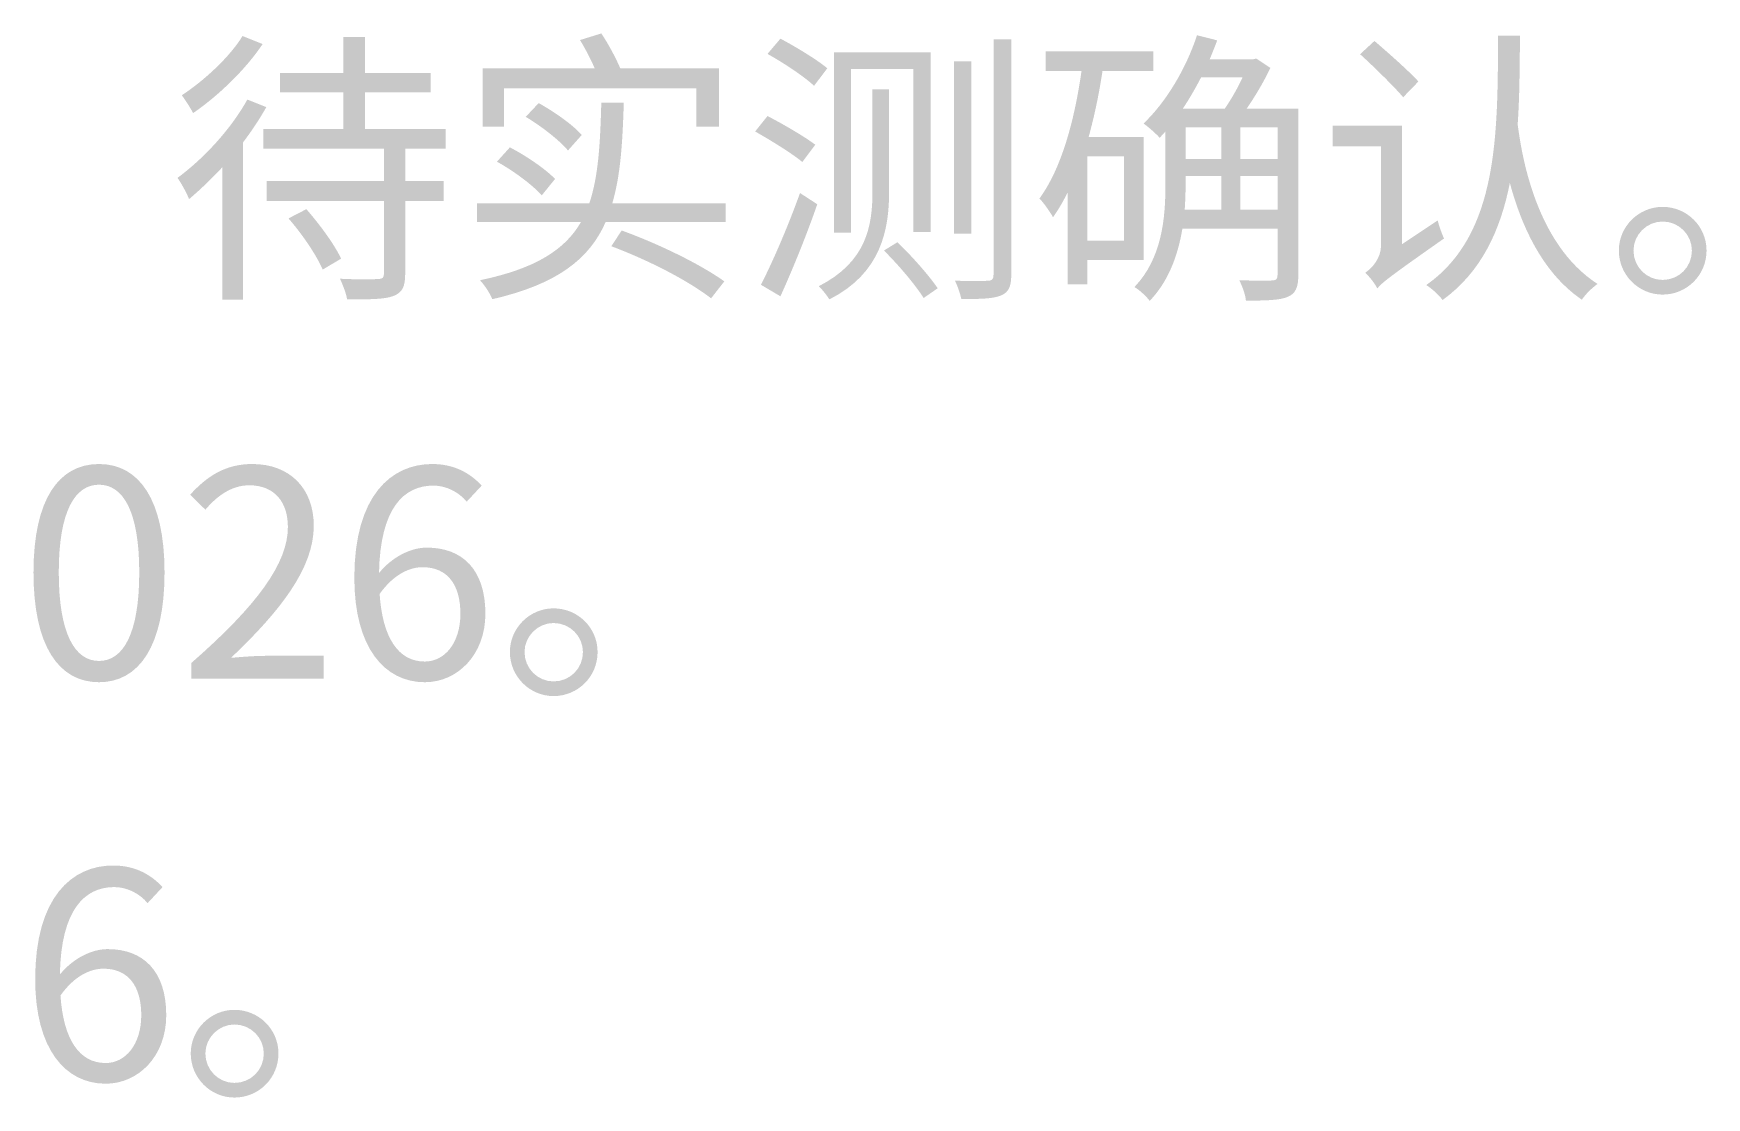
# Model space of a CAD drawing. Header units: millimetres. Extents: x -4600 to 229000, y -4300 to 19460.
# Drawn here: x 22288 to 23955, y 12578 to 13638 of the extents above; entities that cross this region are included whole.
import ezdxf

# ---------------------------------------------------------------- set-up
doc = ezdxf.new("R2010")
doc.units = ezdxf.units.MM
doc.header["$LTSCALE"] = 100
doc.layers.add('A-NOTE', color=7, linetype='Continuous', lineweight=18)

# ---------------------------------------------------------------- blocks, each defined once
blk = doc.blocks.new('A01_SHEET')
at = {"layer": 'A-NOTE'}
h = blk.add_hatch(color=256, dxfattribs=at)
edge = h.paths.add_edge_path()
edge.add_line((22735.5, 13603), (22735.5, 13544.8))
edge.add_line((22735.5, 13544.8), (22757, 13544.8))
edge.add_line((22757, 13544.8), (22757, 13582.9))
edge.add_line((22757, 13582.9), (22948.6, 13582.9))
edge.add_line((22948.6, 13582.9), (22948.6, 13544.8))
edge.add_line((22948.6, 13544.8), (22971, 13544.8))
edge.add_line((22971, 13544.8), (22971, 13603))
edge.add_line((22971, 13603), (22872.7, 13603))
edge.add_spline(control_points=[(22872.7, 13603), (22868.4, 13613), (22861, 13627.1), (22853.8, 13637.7)], knot_values=[0, 0, 0, 0, 1, 1, 1, 1], degree=3, periodic=0)
edge.add_line((22853.8, 13637.7), (22832.6, 13631.1))
edge.add_spline(control_points=[(22832.6, 13631.1), (22837.8, 13622.5), (22843.2, 13612.2), (22847.2, 13603)], knot_values=[0, 0, 0, 0, 1, 1, 1, 1], degree=3, periodic=0)
edge.add_line((22847.2, 13603), (22735.5, 13603))
h = blk.add_hatch(color=256, dxfattribs=at)
edge = h.paths.add_edge_path()
edge.add_spline(control_points=[(22496.3, 13635.1), (22483.9, 13614.7), (22458.2, 13590.7), (22435.8, 13576.1)], knot_values=[0, 0, 0, 0, 1, 1, 1, 1], degree=3, periodic=0)
edge.add_spline(control_points=[(22435.8, 13576.1), (22439, 13571.8), (22444.7, 13563.2), (22447, 13558.3)], knot_values=[0, 0, 0, 0, 1, 1, 1, 1], degree=3, periodic=0)
edge.add_spline(control_points=[(22447, 13558.3), (22472.2, 13575.5), (22499.7, 13602.1), (22516.3, 13627.1)], knot_values=[0, 0, 0, 0, 1, 1, 1, 1], degree=3, periodic=0)
edge.add_line((22516.3, 13627.1), (22496.3, 13635.1))
h = blk.add_hatch(color=256, dxfattribs=at)
edge = h.paths.add_edge_path()
edge.add_line((22596.8, 13634.2), (22596.8, 13598.4))
edge.add_line((22596.8, 13598.4), (22533.8, 13598.4))
edge.add_line((22533.8, 13598.4), (22533.8, 13578.9))
edge.add_line((22533.8, 13578.9), (22596.8, 13578.9))
edge.add_line((22596.8, 13578.9), (22596.8, 13542.5))
edge.add_line((22596.8, 13542.5), (22516.9, 13542.5))
edge.add_line((22516.9, 13542.5), (22516.9, 13522.8))
edge.add_line((22516.9, 13522.8), (22637.2, 13522.8))
edge.add_line((22637.2, 13522.8), (22637.2, 13490.7))
edge.add_line((22637.2, 13490.7), (22520.3, 13490.7))
edge.add_line((22520.3, 13490.7), (22520.3, 13470.9))
edge.add_line((22520.3, 13470.9), (22637.2, 13470.9))
edge.add_line((22637.2, 13470.9), (22637.2, 13398.2))
edge.add_spline(control_points=[(22637.2, 13398.2), (22637.2, 13394.4), (22635.8, 13393), (22631.2, 13393)], knot_values=[0, 0, 0, 0, 1, 1, 1, 1], degree=3, periodic=0)
edge.add_spline(control_points=[(22631.2, 13393), (22626.6, 13392.7), (22610.6, 13392.4), (22593.4, 13393.3)], knot_values=[0, 0, 0, 0, 1, 1, 1, 1], degree=3, periodic=0)
edge.add_spline(control_points=[(22593.4, 13393.3), (22596.2, 13387.3), (22599.7, 13378.4), (22600.5, 13372.7)], knot_values=[0, 0, 0, 0, 1, 1, 1, 1], degree=3, periodic=0)
edge.add_spline(control_points=[(22600.5, 13372.7), (22622.9, 13372.7), (22637.5, 13372.7), (22646.7, 13376.1), (22655.6, 13379.5), (22658.4, 13385.5), (22658.4, 13398.2)], knot_values=[0, 0, 0, 0, 1, 1, 1, 2, 2, 2, 2], degree=3, periodic=0)
edge.add_line((22658.4, 13398.2), (22658.4, 13470.9))
edge.add_line((22658.4, 13470.9), (22696.8, 13470.9))
edge.add_line((22696.8, 13470.9), (22696.8, 13490.7))
edge.add_line((22696.8, 13490.7), (22658.4, 13490.7))
edge.add_line((22658.4, 13490.7), (22658.4, 13522.8))
edge.add_line((22658.4, 13522.8), (22698.8, 13522.8))
edge.add_line((22698.8, 13522.8), (22698.8, 13542.5))
edge.add_line((22698.8, 13542.5), (22618.3, 13542.5))
edge.add_line((22618.3, 13542.5), (22618.3, 13578.9))
edge.add_line((22618.3, 13578.9), (22683.9, 13578.9))
edge.add_line((22683.9, 13578.9), (22683.9, 13598.4))
edge.add_line((22683.9, 13598.4), (22618.3, 13598.4))
edge.add_line((22618.3, 13598.4), (22618.3, 13634.2))
edge.add_line((22618.3, 13634.2), (22596.8, 13634.2))
edge = h.paths.add_edge_path(flags=0)
edge.add_spline(control_points=[(22542.1, 13453.4), (22555.6, 13438), (22570.2, 13416.5), (22576.2, 13402.4)], knot_values=[0, 0, 0, 0, 1, 1, 1, 1], degree=3, periodic=0)
edge.add_line((22576.2, 13402.4), (22594.5, 13413.3))
edge.add_spline(control_points=[(22594.5, 13413.3), (22588.2, 13427.1), (22573, 13447.7), (22559.9, 13462.6)], knot_values=[0, 0, 0, 0, 1, 1, 1, 1], degree=3, periodic=0)
edge.add_line((22559.9, 13462.6), (22542.1, 13453.4))
h = blk.add_hatch(color=256, dxfattribs=at)
edge = h.paths.add_edge_path()
edge.add_spline(control_points=[(23019.4, 13617.3), (23035.4, 13608.4), (23056.1, 13594.7), (23065.8, 13585.5)], knot_values=[0, 0, 0, 0, 1, 1, 1, 1], degree=3, periodic=0)
edge.add_line((23065.8, 13585.5), (23079, 13603))
edge.add_spline(control_points=[(23079, 13603), (23068.7, 13611.6), (23047.8, 13624.2), (23032.3, 13632.5)], knot_values=[0, 0, 0, 0, 1, 1, 1, 1], degree=3, periodic=0)
edge.add_line((23032.3, 13632.5), (23019.4, 13617.3))
h = blk.add_hatch(color=256, dxfattribs=at)
edge = h.paths.add_edge_path()
edge.add_line((23244.6, 13631.9), (23244.6, 13397))
edge.add_spline(control_points=[(23244.6, 13397), (23244.6, 13392.7), (23242.9, 13391.3), (23238.9, 13391.3)], knot_values=[0, 0, 0, 0, 1, 1, 1, 1], degree=3, periodic=0)
edge.add_spline(control_points=[(23238.9, 13391.3), (23234.8, 13391), (23221.4, 13391), (23206.2, 13391.3)], knot_values=[0, 0, 0, 0, 1, 1, 1, 1], degree=3, periodic=0)
edge.add_spline(control_points=[(23206.2, 13391.3), (23208.8, 13386.1), (23211.6, 13377.8), (23212.5, 13373.2)], knot_values=[0, 0, 0, 0, 1, 1, 1, 1], degree=3, periodic=0)
edge.add_spline(control_points=[(23212.5, 13373.2), (23232.6, 13372.9), (23244.9, 13373.5), (23252.3, 13376.7)], knot_values=[0, 0, 0, 0, 1, 1, 1, 1], degree=3, periodic=0)
edge.add_spline(control_points=[(23252.3, 13376.7), (23259.5, 13379.8), (23262.3, 13385.3), (23262.3, 13397)], knot_values=[0, 0, 0, 0, 1, 1, 1, 1], degree=3, periodic=0)
edge.add_line((23262.3, 13397), (23262.3, 13631.9))
edge.add_line((23262.3, 13631.9), (23244.6, 13631.9))
h.paths.add_polyline_path([(23205.3, 13609.9), (23205.3, 13438.3), (23222.5, 13438.3), (23222.5, 13609.9), (23205.3, 13609.9)], flags=0)
h = blk.add_hatch(color=256, dxfattribs=at)
edge = h.paths.add_edge_path()
edge.add_spline(control_points=[(23447.4, 13635.9), (23436.2, 13602.1), (23416.5, 13569.2), (23394.1, 13548)], knot_values=[0, 0, 0, 0, 1, 1, 1, 1], degree=3, periodic=0)
edge.add_spline(control_points=[(23394.1, 13548), (23399, 13544.5), (23407, 13537.4), (23410.2, 13533.7)], knot_values=[0, 0, 0, 0, 1, 1, 1, 1], degree=3, periodic=0)
edge.add_line((23410.2, 13533.7), (23415.9, 13540))
edge.add_line((23415.9, 13540), (23415.9, 13486.7))
edge.add_spline(control_points=[(23415.9, 13486.7), (23415.9, 13454.6), (23412.8, 13413.9), (23385, 13385)], knot_values=[0, 0, 0, 0, 1, 1, 1, 1], degree=3, periodic=0)
edge.add_spline(control_points=[(23385, 13385), (23389.3, 13382.7), (23397.3, 13375.5), (23400.2, 13371.2)], knot_values=[0, 0, 0, 0, 1, 1, 1, 1], degree=3, periodic=0)
edge.add_spline(control_points=[(23400.2, 13371.2), (23419.3, 13391), (23428.5, 13417.3), (23432.8, 13443.1)], knot_values=[0, 0, 0, 0, 1, 1, 1, 1], degree=3, periodic=0)
edge.add_line((23432.8, 13443.1), (23527.6, 13443.1))
edge.add_line((23527.6, 13443.1), (23527.6, 13397))
edge.add_spline(control_points=[(23527.6, 13397), (23527.6, 13393), (23526.5, 13391.8), (23522.5, 13391.6), (23518.5, 13391.3), (23504.1, 13391.3), (23489.5, 13391.8)], knot_values=[0, 0, 0, 0, 1, 1, 1, 2, 2, 2, 2], degree=3, periodic=0)
edge.add_spline(control_points=[(23489.5, 13391.8), (23492.4, 13386.1), (23495.6, 13377.5), (23496.1, 13371.5)], knot_values=[0, 0, 0, 0, 1, 1, 1, 1], degree=3, periodic=0)
edge.add_spline(control_points=[(23496.1, 13371.5), (23516.2, 13371.5), (23529.6, 13371.8), (23537.7, 13375.2)], knot_values=[0, 0, 0, 0, 1, 1, 1, 1], degree=3, periodic=0)
edge.add_spline(control_points=[(23537.7, 13375.2), (23545.7, 13378.4), (23548.3, 13385), (23548.3, 13396.7)], knot_values=[0, 0, 0, 0, 1, 1, 1, 1], degree=3, periodic=0)
edge.add_line((23548.3, 13396.7), (23548.3, 13562.6))
edge.add_line((23548.3, 13562.6), (23496.7, 13562.6))
edge.add_spline(control_points=[(23496.7, 13562.6), (23505.3, 13574.9), (23514.2, 13590.1), (23520.5, 13603.3)], knot_values=[0, 0, 0, 0, 1, 1, 1, 1], degree=3, periodic=0)
edge.add_line((23520.5, 13603.3), (23506.4, 13612.7))
edge.add_line((23506.4, 13612.7), (23503.3, 13611.9))
edge.add_line((23503.3, 13611.9), (23460, 13611.9))
edge.add_spline(control_points=[(23460, 13611.9), (23462.6, 13618.2), (23465.2, 13624.5), (23467.5, 13630.8)], knot_values=[0, 0, 0, 0, 1, 1, 1, 1], degree=3, periodic=0)
edge.add_line((23467.5, 13630.8), (23447.4, 13635.9))
edge = h.paths.add_edge_path(flags=0)
edge.add_line((23436, 13562.6), (23433.1, 13562.6))
edge.add_spline(control_points=[(23433.1, 13562.6), (23439.7, 13572.3), (23445.7, 13582.9), (23451.4, 13593.8)], knot_values=[0, 0, 0, 0, 1, 1, 1, 1], degree=3, periodic=0)
edge.add_line((23451.4, 13593.8), (23492.7, 13593.8))
edge.add_spline(control_points=[(23492.7, 13593.8), (23487.8, 13582.9), (23480.9, 13571.2), (23474.9, 13562.6)], knot_values=[0, 0, 0, 0, 1, 1, 1, 1], degree=3, periodic=0)
edge.add_line((23474.9, 13562.6), (23436, 13562.6))
h.paths.add_polyline_path([(23490.4, 13462), (23490.4, 13495.6), (23527.6, 13495.6), (23527.6, 13462), (23490.4, 13462)], flags=0)
edge = h.paths.add_edge_path(flags=0)
edge.add_line((23471.5, 13462), (23435.1, 13462))
edge.add_spline(control_points=[(23435.1, 13462), (23435.7, 13470.6), (23436, 13478.9), (23436, 13486.7)], knot_values=[0, 0, 0, 0, 1, 1, 1, 1], degree=3, periodic=0)
edge.add_line((23436, 13486.7), (23436, 13495.6))
edge.add_line((23436, 13495.6), (23471.5, 13495.6))
edge.add_line((23471.5, 13495.6), (23471.5, 13462))
h.paths.add_polyline_path([(23490.4, 13512.7), (23490.4, 13544), (23527.6, 13544), (23527.6, 13512.7), (23490.4, 13512.7)], flags=0)
h.paths.add_polyline_path([(23471.5, 13512.7), (23436, 13512.7), (23436, 13544), (23471.5, 13544), (23471.5, 13512.7)], flags=0)
h = blk.add_hatch(color=256, dxfattribs=at)
edge = h.paths.add_edge_path()
edge.add_spline(control_points=[(23609.9, 13617), (23624.2, 13603.9), (23643.7, 13584.9), (23652.8, 13574.1)], knot_values=[0, 0, 0, 0, 1, 1, 1, 1], degree=3, periodic=0)
edge.add_line((23652.8, 13574.1), (23668, 13589.8))
edge.add_spline(control_points=[(23668, 13589.8), (23658.3, 13600.4), (23638.5, 13617.9), (23624.2, 13630.2)], knot_values=[0, 0, 0, 0, 1, 1, 1, 1], degree=3, periodic=0)
edge.add_line((23624.2, 13630.2), (23609.9, 13617))
h = blk.add_hatch(color=256, dxfattribs=at)
edge = h.paths.add_edge_path()
edge.add_spline(control_points=[(23747.4, 13635.4), (23746.8, 13538.2), (23748.2, 13437.7), (23675.8, 13387)], knot_values=[0, 0, 0, 0, 1, 1, 1, 1], degree=3, periodic=0)
edge.add_spline(control_points=[(23675.8, 13387), (23681.5, 13383.5), (23688.4, 13377), (23692.1, 13372.1)], knot_values=[0, 0, 0, 0, 1, 1, 1, 1], degree=3, periodic=0)
edge.add_spline(control_points=[(23692.1, 13372.1), (23730.5, 13399.9), (23749.7, 13441.1), (23759.1, 13488.7)], knot_values=[0, 0, 0, 0, 1, 1, 1, 1], degree=3, periodic=0)
edge.add_spline(control_points=[(23759.1, 13488.7), (23770, 13448.3), (23790.4, 13399.9), (23830.8, 13372.4)], knot_values=[0, 0, 0, 0, 1, 1, 1, 1], degree=3, periodic=0)
edge.add_spline(control_points=[(23830.8, 13372.4), (23834.5, 13377.8), (23840.8, 13384.1), (23846.5, 13388.1)], knot_values=[0, 0, 0, 0, 1, 1, 1, 1], degree=3, periodic=0)
edge.add_spline(control_points=[(23846.5, 13388.1), (23783.8, 13428.5), (23770.6, 13519.3), (23766.9, 13547.1)], knot_values=[0, 0, 0, 0, 1, 1, 1, 1], degree=3, periodic=0)
edge.add_spline(control_points=[(23766.9, 13547.1), (23768.9, 13575.8), (23768.9, 13605.9), (23769.2, 13635.4)], knot_values=[0, 0, 0, 0, 1, 1, 1, 1], degree=3, periodic=0)
edge.add_line((23769.2, 13635.4), (23747.4, 13635.4))
h = blk.add_hatch(color=256, dxfattribs=at)
h.paths.add_polyline_path([(23085.6, 13619), (23085.6, 13439.1), (23102.5, 13439.1), (23102.5, 13602.4), (23164.7, 13602.4), (23164.7, 13440), (23182.1, 13440), (23182.1, 13619), (23085.6, 13619)])
edge = h.paths.add_edge_path(flags=0)
edge.add_line((23124, 13582.1), (23124, 13480.7))
edge.add_spline(control_points=[(23124, 13480.7), (23124, 13446), (23118.2, 13410.2), (23070.4, 13385.8)], knot_values=[0, 0, 0, 0, 1, 1, 1, 1], degree=3, periodic=0)
edge.add_spline(control_points=[(23070.4, 13385.8), (23073.5, 13383.3), (23079, 13376.1), (23081, 13372.7)], knot_values=[0, 0, 0, 0, 1, 1, 1, 1], degree=3, periodic=0)
edge.add_spline(control_points=[(23081, 13372.7), (23132.6, 13398.7), (23140.6, 13442), (23140.6, 13480.4)], knot_values=[0, 0, 0, 0, 1, 1, 1, 1], degree=3, periodic=0)
edge.add_line((23140.6, 13480.4), (23140.6, 13582.1))
edge.add_line((23140.6, 13582.1), (23124, 13582.1))
h = blk.add_hatch(color=256, dxfattribs=at)
edge = h.paths.add_edge_path()
edge.add_line((23296.7, 13619.9), (23296.7, 13600.1))
edge.add_line((23296.7, 13600.1), (23332.3, 13600.1))
edge.add_spline(control_points=[(23332.3, 13600.1), (23325.1, 13550.3), (23312.5, 13503.6), (23290.4, 13473.2)], knot_values=[0, 0, 0, 0, 1, 1, 1, 1], degree=3, periodic=0)
edge.add_spline(control_points=[(23290.4, 13473.2), (23294.7, 13468.9), (23301.6, 13458.9), (23303.9, 13454.6)], knot_values=[0, 0, 0, 0, 1, 1, 1, 1], degree=3, periodic=0)
edge.add_spline(control_points=[(23303.9, 13454.6), (23309.3, 13462), (23313.9, 13470.3), (23318.5, 13479.2)], knot_values=[0, 0, 0, 0, 1, 1, 1, 1], degree=3, periodic=0)
edge.add_line((23318.5, 13479.2), (23318.5, 13387.6))
edge.add_line((23318.5, 13387.6), (23338, 13387.6))
edge.add_line((23338, 13387.6), (23338, 13411.9))
edge.add_line((23338, 13411.9), (23394.1, 13411.9))
edge.add_line((23394.1, 13411.9), (23394.1, 13534.5))
edge.add_line((23394.1, 13534.5), (23339.4, 13534.5))
edge.add_spline(control_points=[(23339.4, 13534.5), (23345.1, 13555.2), (23349.7, 13577.2), (23353.2, 13600.1)], knot_values=[0, 0, 0, 0, 1, 1, 1, 1], degree=3, periodic=0)
edge.add_line((23353.2, 13600.1), (23403.9, 13600.1))
edge.add_line((23403.9, 13600.1), (23403.9, 13619.9))
edge.add_line((23403.9, 13619.9), (23296.7, 13619.9))
h.paths.add_polyline_path([(23338, 13515.3), (23374.7, 13515.3), (23374.7, 13431.1), (23338, 13431.1), (23338, 13515.3)], flags=0)
h = blk.add_hatch(color=256, dxfattribs=at)
edge = h.paths.add_edge_path()
edge.add_spline(control_points=[(22501.1, 13571.8), (22484.8, 13542.3), (22457.3, 13512.7), (22431.5, 13493.8)], knot_values=[0, 0, 0, 0, 1, 1, 1, 1], degree=3, periodic=0)
edge.add_spline(control_points=[(22431.5, 13493.8), (22435.2, 13488.7), (22441.3, 13477.5), (22443, 13472.6)], knot_values=[0, 0, 0, 0, 1, 1, 1, 1], degree=3, periodic=0)
edge.add_spline(control_points=[(22443, 13472.6), (22453.9, 13481.8), (22465.3, 13492.7), (22476.2, 13504.4)], knot_values=[0, 0, 0, 0, 1, 1, 1, 1], degree=3, periodic=0)
edge.add_line((22476.2, 13504.4), (22476.2, 13372.4))
edge.add_line((22476.2, 13372.4), (22496.8, 13372.4))
edge.add_line((22496.8, 13372.4), (22496.8, 13529.1))
edge.add_spline(control_points=[(22496.8, 13529.1), (22505.4, 13540.5), (22513.5, 13552.6), (22520, 13564.3)], knot_values=[0, 0, 0, 0, 1, 1, 1, 1], degree=3, periodic=0)
edge.add_line((22520, 13564.3), (22501.1, 13571.8))
h = blk.add_hatch(color=256, dxfattribs=at)
edge = h.paths.add_edge_path()
edge.add_line((22730, 13468.3), (22730, 13449.7))
edge.add_line((22730, 13449.7), (22833.5, 13449.7))
edge.add_spline(control_points=[(22833.5, 13449.7), (22817.4, 13421.9), (22787.9, 13403.3), (22732.9, 13391.8)], knot_values=[0, 0, 0, 0, 1, 1, 1, 1], degree=3, periodic=0)
edge.add_spline(control_points=[(22732.9, 13391.8), (22737.5, 13387), (22742.9, 13378.7), (22745.2, 13372.9)], knot_values=[0, 0, 0, 0, 1, 1, 1, 1], degree=3, periodic=0)
edge.add_spline(control_points=[(22745.2, 13372.9), (22809.7, 13387.8), (22841.8, 13412.8), (22858.1, 13449.7)], knot_values=[0, 0, 0, 0, 1, 1, 1, 1], degree=3, periodic=0)
edge.add_line((22858.1, 13449.7), (22977.6, 13449.7))
edge.add_line((22977.6, 13449.7), (22977.6, 13468.3))
edge.add_line((22977.6, 13468.3), (22864.7, 13468.3))
edge.add_spline(control_points=[(22864.7, 13468.3), (22873, 13496.1), (22875, 13529.4), (22876.2, 13568.6)], knot_values=[0, 0, 0, 0, 1, 1, 1, 1], degree=3, periodic=0)
edge.add_line((22876.2, 13568.6), (22853.8, 13568.6))
edge.add_spline(control_points=[(22853.8, 13568.6), (22852.7, 13527.9), (22850.9, 13495), (22841.8, 13468.3)], knot_values=[0, 0, 0, 0, 1, 1, 1, 1], degree=3, periodic=0)
edge.add_line((22841.8, 13468.3), (22730, 13468.3))
edge = h.paths.add_edge_path(flags=0)
edge.add_spline(control_points=[(22863.8, 13425.7), (22901.9, 13411.3), (22940, 13391.6), (22963.2, 13373.8)], knot_values=[0, 0, 0, 0, 1, 1, 1, 1], degree=3, periodic=0)
edge.add_line((22963.2, 13373.8), (22976.4, 13390.7))
edge.add_spline(control_points=[(22976.4, 13390.7), (22952.6, 13407.6), (22912.5, 13427.4), (22874.1, 13441.4)], knot_values=[0, 0, 0, 0, 1, 1, 1, 1], degree=3, periodic=0)
edge.add_line((22874.1, 13441.4), (22863.8, 13425.7))
edge = h.paths.add_edge_path(flags=0)
edge.add_spline(control_points=[(22749.8, 13509.9), (22766.1, 13501), (22785.3, 13486.7), (22794.5, 13476.4)], knot_values=[0, 0, 0, 0, 1, 1, 1, 1], degree=3, periodic=0)
edge.add_line((22794.5, 13476.4), (22807.7, 13492.7))
edge.add_spline(control_points=[(22807.7, 13492.7), (22798.2, 13502.7), (22778.7, 13515.9), (22762.7, 13524.2)], knot_values=[0, 0, 0, 0, 1, 1, 1, 1], degree=3, periodic=0)
edge.add_line((22762.7, 13524.2), (22749.8, 13509.9))
edge = h.paths.add_edge_path(flags=0)
edge.add_spline(control_points=[(22778.5, 13554.6), (22793.9, 13545.4), (22812.3, 13531.1), (22820.6, 13521.1)], knot_values=[0, 0, 0, 0, 1, 1, 1, 1], degree=3, periodic=0)
edge.add_line((22820.6, 13521.1), (22834.3, 13536.5))
edge.add_spline(control_points=[(22834.3, 13536.5), (22825.4, 13546.8), (22806.8, 13559.7), (22791.4, 13568.3)], knot_values=[0, 0, 0, 0, 1, 1, 1, 1], degree=3, periodic=0)
edge.add_line((22791.4, 13568.3), (22778.5, 13554.6))
h = blk.add_hatch(color=256, dxfattribs=at)
edge = h.paths.add_edge_path()
edge.add_spline(control_points=[(23007.1, 13540), (23022.8, 13531.1), (23043.8, 13518.2), (23054.1, 13509.6)], knot_values=[0, 0, 0, 0, 1, 1, 1, 1], degree=3, periodic=0)
edge.add_line((23054.1, 13509.6), (23067, 13526.8))
edge.add_spline(control_points=[(23067, 13526.8), (23056.1, 13535.1), (23034.9, 13547.4), (23019.4, 13555.4)], knot_values=[0, 0, 0, 0, 1, 1, 1, 1], degree=3, periodic=0)
edge.add_line((23019.4, 13555.4), (23007.1, 13540))
h = blk.add_hatch(color=256, dxfattribs=at)
edge = h.paths.add_edge_path()
edge.add_line((23582.6, 13545.7), (23582.6, 13525.1))
edge.add_line((23582.6, 13525.1), (23630.8, 13525.1))
edge.add_line((23630.8, 13525.1), (23630.8, 13426.8))
edge.add_spline(control_points=[(23630.8, 13426.8), (23630.8, 13413), (23621, 13403.3), (23615, 13399.3)], knot_values=[0, 0, 0, 0, 1, 1, 1, 1], degree=3, periodic=0)
edge.add_spline(control_points=[(23615, 13399.3), (23619, 13395.6), (23625, 13388.1), (23627.1, 13383.5)], knot_values=[0, 0, 0, 0, 1, 1, 1, 1], degree=3, periodic=0)
edge.add_spline(control_points=[(23627.1, 13383.5), (23631.1, 13389), (23638.8, 13395), (23693.5, 13433.4)], knot_values=[0, 0, 0, 0, 1, 1, 1, 1], degree=3, periodic=0)
edge.add_spline(control_points=[(23693.5, 13433.4), (23691.5, 13437.7), (23688.6, 13445.7), (23687.2, 13451.4)], knot_values=[0, 0, 0, 0, 1, 1, 1, 1], degree=3, periodic=0)
edge.add_line((23687.2, 13451.4), (23651.7, 13427.7))
edge.add_line((23651.7, 13427.7), (23651.7, 13545.7))
edge.add_line((23651.7, 13545.7), (23582.6, 13545.7))
h = blk.add_hatch(color=256, dxfattribs=at)
edge = h.paths.add_edge_path()
edge.add_line((23012.8, 13387.3), (23032.3, 13375.8))
edge.add_spline(control_points=[(23032.3, 13375.8), (23044.3, 13402.2), (23058.6, 13437.4), (23069, 13467.5)], knot_values=[0, 0, 0, 0, 1, 1, 1, 1], degree=3, periodic=0)
edge.add_line((23069, 13467.5), (23051.8, 13478.7))
edge.add_spline(control_points=[(23051.8, 13478.7), (23040.3, 13446.6), (23024.3, 13409.3), (23012.8, 13387.3)], knot_values=[0, 0, 0, 0, 1, 1, 1, 1], degree=3, periodic=0)
h = blk.add_hatch(color=256, dxfattribs=at)
edge = h.paths.add_edge_path()
edge.add_spline(control_points=[(23911.3, 13464.9), (23887.5, 13464.9), (23867.7, 13445.4), (23867.7, 13421.4), (23867.7, 13397), (23887.5, 13377.5), (23911.3, 13377.5), (23935.6, 13377.5), (23955.1, 13397), (23955.1, 13421.4), (23955.1, 13445.4), (23935.6, 13464.9), (23911.3, 13464.9)], knot_values=[0, 0, 0, 0, 1, 1, 1, 2, 2, 2, 3, 3, 3, 4, 4, 4, 4], degree=3, periodic=0)
edge = h.paths.add_edge_path(flags=0)
edge.add_spline(control_points=[(23911.3, 13392.1), (23895.5, 13392.1), (23882.3, 13405), (23882.3, 13421.4), (23882.3, 13437.1), (23895.5, 13450.3), (23911.3, 13450.3), (23927.6, 13450.3), (23940.5, 13437.1), (23940.5, 13421.4), (23940.5, 13405), (23927.6, 13392.1), (23911.3, 13392.1)], knot_values=[0, 0, 0, 0, 1, 1, 1, 2, 2, 2, 3, 3, 3, 4, 4, 4, 4], degree=3, periodic=0)
h = blk.add_hatch(color=256, dxfattribs=at)
edge = h.paths.add_edge_path()
edge.add_spline(control_points=[(23135.4, 13421.4), (23150, 13407), (23166.9, 13387), (23175, 13374.1)], knot_values=[0, 0, 0, 0, 1, 1, 1, 1], degree=3, periodic=0)
edge.add_line((23175, 13374.1), (23189, 13383.8))
edge.add_spline(control_points=[(23189, 13383.8), (23180.7, 13396.1), (23163.5, 13415.6), (23148.9, 13429.7)], knot_values=[0, 0, 0, 0, 1, 1, 1, 1], degree=3, periodic=0)
edge.add_line((23148.9, 13429.7), (23135.4, 13421.4))
h = blk.add_hatch(color=256, dxfattribs=at)
edge = h.paths.add_edge_path()
edge.add_spline(control_points=[(22353.3, 12991.3), (22393.1, 12991.3), (22418.6, 13027.4), (22418.6, 13100.7), (22418.6, 13173.5), (22393.1, 13208.7), (22353.3, 13208.7), (22313.2, 13208.7), (22288, 13173.5), (22288, 13100.7), (22288, 13027.4), (22313.2, 12991.3), (22353.3, 12991.3)], knot_values=[0, 0, 0, 0, 1, 1, 1, 2, 2, 2, 3, 3, 3, 4, 4, 4, 4], degree=3, periodic=0)
edge = h.paths.add_edge_path(flags=0)
edge.add_spline(control_points=[(22353.3, 13012.5), (22329.5, 13012.5), (22313.2, 13039.1), (22313.2, 13100.7), (22313.2, 13162), (22329.5, 13188.1), (22353.3, 13188.1), (22377.1, 13188.1), (22393.4, 13162), (22393.4, 13100.7), (22393.4, 13039.1), (22377.1, 13012.5), (22353.3, 13012.5)], knot_values=[0, 0, 0, 0, 1, 1, 1, 2, 2, 2, 3, 3, 3, 4, 4, 4, 4], degree=3, periodic=0)
h = blk.add_hatch(color=256, dxfattribs=at)
edge = h.paths.add_edge_path()
edge.add_line((22445.3, 12995), (22577.3, 12995))
edge.add_line((22577.3, 12995), (22577.3, 13017.6))
edge.add_line((22577.3, 13017.6), (22519.2, 13017.6))
edge.add_spline(control_points=[(22519.2, 13017.6), (22508.6, 13017.6), (22495.7, 13016.5), (22484.8, 13015.6)], knot_values=[0, 0, 0, 0, 1, 1, 1, 1], degree=3, periodic=0)
edge.add_spline(control_points=[(22484.8, 13015.6), (22534.1, 13062.3), (22567.3, 13105), (22567.3, 13147.1), (22567.3, 13184.4), (22543.5, 13208.7), (22506, 13208.7), (22479.4, 13208.7), (22461, 13196.7), (22444.1, 13178.1)], knot_values=[0, 0, 0, 0, 1, 1, 1, 2, 2, 2, 3, 3, 3, 3], degree=3, periodic=0)
edge.add_line((22444.1, 13178.1), (22459.3, 13163.2))
edge.add_spline(control_points=[(22459.3, 13163.2), (22471.1, 13177.2), (22485.7, 13187.5), (22502.9, 13187.5), (22528.9, 13187.5), (22541.5, 13170), (22541.5, 13146), (22541.5, 13109.9), (22511.2, 13068.1), (22445.3, 13010.5)], knot_values=[0, 0, 0, 0, 1, 1, 1, 2, 2, 2, 3, 3, 3, 3], degree=3, periodic=0)
edge.add_line((22445.3, 13010.5), (22445.3, 12995))
h = blk.add_hatch(color=256, dxfattribs=at)
edge = h.paths.add_edge_path()
edge.add_spline(control_points=[(22677.9, 12991.3), (22710.6, 12991.3), (22738.3, 13018.8), (22738.3, 13059.5), (22738.3, 13103.6), (22715.4, 13125.4), (22679.9, 13125.4), (22663.6, 13125.4), (22645.2, 13115.9), (22632.3, 13100.1)], knot_values=[0, 0, 0, 0, 1, 1, 1, 2, 2, 2, 3, 3, 3, 3], degree=3, periodic=0)
edge.add_spline(control_points=[(22632.3, 13100.1), (22633.5, 13165.2), (22657.3, 13187.2), (22686.5, 13187.2), (22699.1, 13187.2), (22711.7, 13180.9), (22719.7, 13171.2)], knot_values=[0, 0, 0, 0, 1, 1, 1, 2, 2, 2, 2], degree=3, periodic=0)
edge.add_line((22719.7, 13171.2), (22734.6, 13187.2))
edge.add_spline(control_points=[(22734.6, 13187.2), (22722.9, 13199.8), (22707.1, 13208.7), (22685.3, 13208.7), (22644.7, 13208.7), (22607.7, 13177.5), (22607.7, 13095.3), (22607.7, 13025.9), (22637.8, 12991.3), (22677.9, 12991.3)], knot_values=[0, 0, 0, 0, 1, 1, 1, 2, 2, 2, 3, 3, 3, 3], degree=3, periodic=0)
edge = h.paths.add_edge_path(flags=0)
edge.add_spline(control_points=[(22632.9, 13079.2), (22646.7, 13098.7), (22662.7, 13105.9), (22675.6, 13105.9), (22701.1, 13105.9), (22713.4, 13087.8), (22713.4, 13059.5), (22713.4, 13030.8), (22698, 13011.9), (22677.9, 13011.9), (22651.5, 13011.9), (22635.8, 13035.7), (22632.9, 13079.2)], knot_values=[0, 0, 0, 0, 1, 1, 1, 2, 2, 2, 3, 3, 3, 4, 4, 4, 4], degree=3, periodic=0)
h = blk.add_hatch(color=256, dxfattribs=at)
edge = h.paths.add_edge_path()
edge.add_spline(control_points=[(22806.2, 13064.9), (22782.5, 13064.9), (22762.7, 13045.4), (22762.7, 13021.4), (22762.7, 12997), (22782.5, 12977.5), (22806.2, 12977.5), (22830.6, 12977.5), (22850.1, 12997), (22850.1, 13021.4), (22850.1, 13045.4), (22830.6, 13064.9), (22806.2, 13064.9)], knot_values=[0, 0, 0, 0, 1, 1, 1, 2, 2, 2, 3, 3, 3, 4, 4, 4, 4], degree=3, periodic=0)
edge = h.paths.add_edge_path(flags=0)
edge.add_spline(control_points=[(22806.2, 12992.1), (22790.5, 12992.1), (22777.3, 13005), (22777.3, 13021.4), (22777.3, 13037.1), (22790.5, 13050.3), (22806.2, 13050.3), (22822.6, 13050.3), (22835.5, 13037.1), (22835.5, 13021.4), (22835.5, 13005), (22822.6, 12992.1), (22806.2, 12992.1)], knot_values=[0, 0, 0, 0, 1, 1, 1, 2, 2, 2, 3, 3, 3, 4, 4, 4, 4], degree=3, periodic=0)
h = blk.add_hatch(color=256, dxfattribs=at)
edge = h.paths.add_edge_path()
edge.add_spline(control_points=[(22359.9, 12591.3), (22392.6, 12591.3), (22420.3, 12618.8), (22420.3, 12659.5), (22420.3, 12703.6), (22397.4, 12725.4), (22361.9, 12725.4), (22345.6, 12725.4), (22327.2, 12715.9), (22314.3, 12700.1)], knot_values=[0, 0, 0, 0, 1, 1, 1, 2, 2, 2, 3, 3, 3, 3], degree=3, periodic=0)
edge.add_spline(control_points=[(22314.3, 12700.1), (22315.5, 12765.2), (22339.3, 12787.2), (22368.5, 12787.2), (22381.1, 12787.2), (22393.7, 12780.9), (22401.7, 12771.2)], knot_values=[0, 0, 0, 0, 1, 1, 1, 2, 2, 2, 2], degree=3, periodic=0)
edge.add_line((22401.7, 12771.2), (22416.6, 12787.2))
edge.add_spline(control_points=[(22416.6, 12787.2), (22404.9, 12799.8), (22389.1, 12808.7), (22367.3, 12808.7), (22326.7, 12808.7), (22289.7, 12777.5), (22289.7, 12695.3), (22289.7, 12625.9), (22319.8, 12591.3), (22359.9, 12591.3)], knot_values=[0, 0, 0, 0, 1, 1, 1, 2, 2, 2, 3, 3, 3, 3], degree=3, periodic=0)
edge = h.paths.add_edge_path(flags=0)
edge.add_spline(control_points=[(22314.9, 12679.2), (22328.7, 12698.7), (22344.7, 12705.9), (22357.6, 12705.9), (22383.1, 12705.9), (22395.4, 12687.8), (22395.4, 12659.5), (22395.4, 12630.8), (22379.9, 12611.9), (22359.9, 12611.9), (22333.5, 12611.9), (22317.8, 12635.7), (22314.9, 12679.2)], knot_values=[0, 0, 0, 0, 1, 1, 1, 2, 2, 2, 3, 3, 3, 4, 4, 4, 4], degree=3, periodic=0)
h = blk.add_hatch(color=256, dxfattribs=at)
edge = h.paths.add_edge_path()
edge.add_spline(control_points=[(22488.2, 12664.9), (22464.5, 12664.9), (22444.7, 12645.4), (22444.7, 12621.4), (22444.7, 12597), (22464.5, 12577.5), (22488.2, 12577.5), (22512.6, 12577.5), (22532.1, 12597), (22532.1, 12621.4), (22532.1, 12645.4), (22512.6, 12664.9), (22488.2, 12664.9)], knot_values=[0, 0, 0, 0, 1, 1, 1, 2, 2, 2, 3, 3, 3, 4, 4, 4, 4], degree=3, periodic=0)
edge = h.paths.add_edge_path(flags=0)
edge.add_spline(control_points=[(22488.2, 12592.1), (22472.5, 12592.1), (22459.3, 12605), (22459.3, 12621.4), (22459.3, 12637.1), (22472.5, 12650.3), (22488.2, 12650.3), (22504.6, 12650.3), (22517.5, 12637.1), (22517.5, 12621.4), (22517.5, 12605), (22504.6, 12592.1), (22488.2, 12592.1)], knot_values=[0, 0, 0, 0, 1, 1, 1, 2, 2, 2, 3, 3, 3, 4, 4, 4, 4], degree=3, periodic=0)

msp = doc.modelspace()

# ---------------------------------------------------------------- block references
msp.add_blockref('A01_SHEET', (0, 0))

doc.saveas('drawing.dxf')
